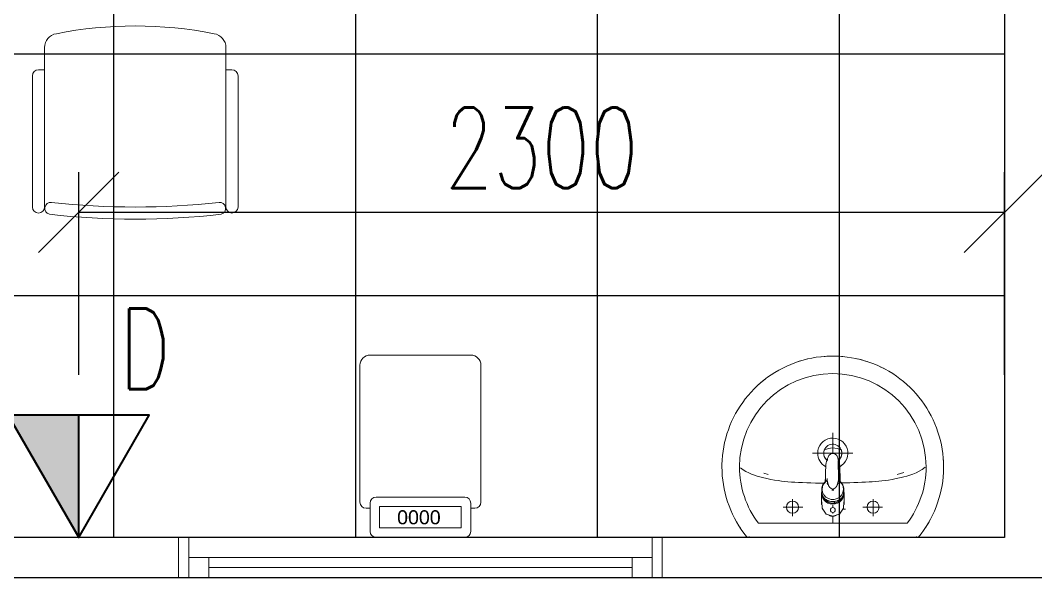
# Model space of a CAD drawing. Extents: x -560814 to 57327, y -29287 to 19916.
# Drawn here: x 16674 to 19193, y -910 to 473 of the extents above; entities that cross this region are included whole.
import ezdxf

# ---------------------------------------------------------------- set-up
doc = ezdxf.new("R2010")
doc.units = 0
doc.header["$LTSCALE"] = 0.25
doc.linetypes.add('DASHDOT', pattern=[25.4, 12.7, -6.35, 0, -6.35])
for name, color, linetype, lineweight in [('01-First Floor$0$Aluminum', 251, 'Continuous', 5), ('01-First Floor$0$LOADING', 253, 'Continuous', 5), ('01-First Floor$0$P-SANR-FIXT', 6, 'Continuous', 18), ('01-First Floor$0$P-SANR-FIXT-1', 6, 'Continuous', 13), ('01-First Floor$0$Walls', 251, 'Continuous', 5), ('E-LITE-CLNG-CNDT', 6, 'DASHDOT', 35), ('T-DATA-DEVC-TYPE', 2, 'Continuous', 25), ('T-DATA-DIM', 251, 'DASHDOT', 25), ('T-DATA-WALL @ 100', 33, 'Continuous', 35)]:
    doc.layers.add(name, color=color, linetype=linetype, lineweight=lineweight)
doc.layers.add('01-First Floor$0$FALSE CEILING', color=251, linetype='Continuous')
doc.layers.add('01-First Floor$0$TME-NON MEDICAL FURNITURE', color=242, linetype='Continuous')
doc.styles.add('01-First Floor$0$Standard', font='arial.ttf')
doc.styles.add('DC_SIMPLEX', font='SIMPLEX.shx', dxfattribs={"width": 0.7})
doc.dimstyles.new('DevCad-MM', dxfattribs={"dimscale": 0.01, "dimtxt": 2, "dimasz": 2, "dimexe": 1, "dimexo": 1, "dimgap": 0.6, "dimtad": 1, "dimdec": 0, "dimrnd": 10, "dimzin": 1, "dimdsep": 46, "dimtxsty": 'DC_SIMPLEX', "dimblk1": 'OBLIQUE', "dimblk2": 'OBLIQUE', "dimsah": 1, "dimcen": 3, "dimclrd": 256, "dimclre": 256, "dimclrt": 45, "dimadec": 0, "dimazin": 0, "dimtfac": 1, "dimtdec": 0, "dimtix": 1, "dimtmove": 2, "dimatfit": 2, "dimldrblk": 'OBLIQUE', "dimfxl": 1, "dimtolj": 1, "dimtzin": 0, "dimarcsym": 0})

# ---------------------------------------------------------------- blocks, each defined once
blk = doc.blocks.new('*U62')
blk.add_hatch(color=254).paths.add_polyline_path([(1.75, 3.031), (0, 3.031), (0, 0)])
blk.add_line((0, 0), (0, 3.031))
blk.add_lwpolyline([(1.75, 3.031), (0, 0), (-1.75, 3.031)], close=True)
at = {"layer": 'T-DATA-DEVC-TYPE', "style": 'DC_SIMPLEX', "width": 0.7, "flags": 8}
blk.add_attdef('DC_TYPE', (2.682, 5.634), '', height=2, rotation=360, dxfattribs=at)
blk = doc.blocks.new('01-First Floor$0$FP_138-161_A_00_GFL_-0_080_Einreichung_Grundrisse_100')
at = {"layer": '01-First Floor$0$P-SANR-FIXT'}
blk.add_line((-0.0044, -0.0019), (-0.0045, -0.0021), dxfattribs=at)
at = {"layer": '01-First Floor$0$P-SANR-FIXT', "flags": 128}
blk.add_lwpolyline([(-0.0057, -0.0037), (-0.0058, -0.0039), (-0.006, -0.004)], dxfattribs=at)
blk = doc.blocks.new('01-First Floor$0$FP_139-161_A_00_GFL_-0_080_Einreichung_Grundrisse_100')
at = {"layer": '01-First Floor$0$P-SANR-FIXT'}
blk.add_line((0.0045, -0.0022), (0.0044, -0.002), dxfattribs=at)
at = {"layer": '01-First Floor$0$P-SANR-FIXT', "flags": 128}
blk.add_lwpolyline([(0.006, -0.004), (0.0059, -0.0039), (0.0057, -0.0038)], dxfattribs=at)
blk = doc.blocks.new('01-First Floor$0$IS_Ceraplus_B8204_BIM_BG _1_ - B8204AA - CERAPLUS single lever basin mixer with pop-up waste-V137-161_A_00_GFL_-0_080_Einreichung_Grundrisse_100')
at = {"layer": '01-First Floor$0$P-SANR-FIXT-1'}
h = blk.add_hatch(dxfattribs=at)
h.set_pattern_fill('FP_26', color=256, style=0, pattern_type=2)
h.set_pattern_definition([(225, (0.009, 0), (0.010607, -0.010607), []), (315, (0.009, 0), (0.010607, 0.010607), [])])
h.paths.add_polyline_path([(0.0056, -0.002), (0.0058, -0.0024), (0.0058, -0.0021)])
h.paths.add_polyline_path([(0.007, -0.0039), (0.0088, -0.0045), (0.0084, -0.0043)])
at = {"layer": '01-First Floor$0$LOADING'}
for p, q in [((-0.028, 0), (-0.028, -0.0281)), ((0.028, -0.0281), (0.028, 0)), ((-0.0274, -0.0337), (-0.0271, -0.0392)), ((-0.0262, -0.0282), (-0.0263, -0.0287)), ((0.0263, -0.0287), (0.0262, -0.0282)), ((0.0262, -0.0293), (0.0263, -0.0287)), ((0.0271, -0.0392), (0.0274, -0.0337)), ((-0.0137, -0.0512), (-0.0129, -0.0517)), ((0.0124, -0.052), (0.0133, -0.0515)), ((0.014, -0.0647), (0.0133, -0.1077)), ((0.0185, -0.0618), (0.019, -0.0539)), ((0.019, -0.0539), (0.0188, -0.0561))]:
    blk.add_line(p, q, dxfattribs=at)
at = {"layer": '01-First Floor$0$LOADING', "flags": 128}
for points in [[(-0.0272, -0.0069), (-0.0266, 0.009), (-0.0165, 0.0236), (0, 0.0291)], [(0.0272, -0.0069), (0.0266, 0.009), (0.0165, 0.0236), (0, 0.0291)], [(-0.0176, -0.0568), (-0.0224, -0.0513), (-0.0254, -0.0448), (-0.0264, -0.0376), (-0.0253, -0.0305), (-0.0222, -0.024), (-0.0172, -0.0186), (-0.0109, -0.0147), (-0.0037, -0.0127), (0.0037, -0.0127), (0.0109, -0.0147), (0.0172, -0.0186), (0.0222, -0.024), (0.0253, -0.0305), (0.0264, -0.0376), (0.0254, -0.0448), (0.0224, -0.0513), (0.0176, -0.0568)], [(-0.0271, -0.0393), (-0.027, -0.0403), (-0.0269, -0.0414), (-0.0267, -0.0424), (-0.0265, -0.0434), (-0.0262, -0.0444), (-0.0259, -0.0454), (-0.0255, -0.0464), (-0.0252, -0.0474), (-0.0247, -0.0484), (-0.0243, -0.0493), (-0.0238, -0.0502), (-0.0232, -0.0511), (-0.0226, -0.052), (-0.022, -0.0529), (-0.0214, -0.0537), (-0.0207, -0.0545), (-0.0199, -0.0553), (-0.0192, -0.0561), (-0.0184, -0.0568), (-0.0176, -0.0575), (-0.0173, -0.0577)], [(0.0173, -0.0577), (0.0181, -0.057), (0.0189, -0.0563), (0.0197, -0.0556), (0.0204, -0.0548), (0.0211, -0.054), (0.0218, -0.0532), (0.0224, -0.0523), (0.023, -0.0514), (0.0236, -0.0505), (0.0241, -0.0496), (0.0246, -0.0487), (0.025, -0.0477), (0.0254, -0.0467), (0.0258, -0.0458), (0.0261, -0.0448), (0.0264, -0.0437), (0.0266, -0.0427), (0.0268, -0.0417), (0.027, -0.0407), (0.0271, -0.0396), (0.0271, -0.0393)], [(-0.019, -0.0539), (-0.0185, -0.0615), (-0.0185, -0.0618)], [(-0.0181, -0.0728), (-0.0177, -0.083), (-0.0172, -0.0938)], [(-0.0162, -0.0579), (-0.0156, -0.058), (-0.0151, -0.0581), (-0.0146, -0.0583), (-0.0142, -0.0586), (-0.0139, -0.0588), (-0.0138, -0.0591)], [(-0.0138, -0.0591), (-0.0139, -0.0612), (-0.014, -0.0633)], [(0.0138, -0.0591), (0.0139, -0.0588), (0.0142, -0.0586), (0.0146, -0.0583), (0.0151, -0.0581), (0.0156, -0.058), (0.0162, -0.0579)], [(0.014, -0.0633), (0.0139, -0.0612), (0.0138, -0.0591)], [(0.0171, -0.0578), (0.0174, -0.0575), (0.0176, -0.0568)], [(0.0172, -0.0938), (0.0177, -0.083), (0.0181, -0.0728)], [(0.0184, -0.0651), (0.0184, -0.0652), (0.0184, -0.0652), (0.0184, -0.0652), (0.0184, -0.0654), (0.0184, -0.0655)], [(-0.0129, -0.1142), (-0.0124, -0.1161), (-0.0118, -0.1179), (-0.0109, -0.1197), (-0.0098, -0.1214), (-0.0084, -0.123), (-0.0067, -0.1244), (-0.0047, -0.1255), (-0.0025, -0.1263), (0, -0.1266)], [(0, -0.1266), (0.0025, -0.1263), (0.0047, -0.1255), (0.0067, -0.1244), (0.0084, -0.123), (0.0098, -0.1214), (0.0109, -0.1197), (0.0118, -0.1179), (0.0124, -0.1161), (0.0129, -0.1142)]]:
    blk.add_lwpolyline(points, dxfattribs=at)
at = {"layer": '01-First Floor$0$LOADING'}
for centre, radius, start, end in [((0, 0.0135), 0.00603, 0, 180), ((0, 0.0135), 0.00603, 180, 0), ((-0.009, 0), 0.005, 300, 315), ((0.009, 0), 0.005, 225, 240)]:
    blk.add_arc(centre, radius, start, end, dxfattribs=at)
for centre, major_axis, start_param, end_param in [((0, -0.0281), (-0.028, 0), 4.712389, 6.47291), ((0, -0.0287), (0.0267, 0), 1.570796, 3.036556), ((0, -0.0287), (0.0263, 0), 2.625648, 2.791756), ((0, -0.0287), (-0.0263, 0), 4.712389, 5.759587), ((0, -0.0281), (0.028, 0), 6.093357, 7.853982), ((0, -0.0287), (0.0267, 0), 0.105099, 1.570796), ((0, -0.0287), (0.0262, 0), 0.523599, 1.570796), ((0, -0.0287), (0.0262, 0), 0.349919, 0.515945), ((0, -0.0321), (0.0275, 0), 3.141823, 3.202701), ((0, -0.0321), (0.0275, 0), 3.239313, 3.439417), ((0, -0.0281), (0.028, 0), 3.371221, 3.483334), ((0, -0.0287), (0.0263, 0), 4.169225, 4.2325), ((0, -0.0287), (0.0267, 0), 6.059374, 6.108652), ((0, -0.0321), (0.0275, 0), 5.985527, 6.185455), ((0, -0.0281), (0.028, 0), 5.94107, 6.05344), ((0, -0.0321), (0.0275, 0), 6.222066, 6.282955), ((0, -0.0312), (0.0248, 0), 4.111947, 4.191073), ((0, -0.0281), (0.028, 0), 4.202431, 4.259552), ((0, -0.0281), (0.028, 0), 5.172057, 5.222265)]:
    blk.add_ellipse(centre, major_axis=major_axis, ratio=0.961262, start_param=start_param, end_param=end_param, dxfattribs=at)
for points, knots in [([(-0.0215, -0.0162), (-0.0216, -0.0163), (-0.0219, -0.0167), (-0.0227, -0.0177), (-0.0238, -0.0192), (-0.0249, -0.0211), (-0.0258, -0.0231), (-0.0266, -0.0253), (-0.0273, -0.0282), (-0.0275, -0.0305), (-0.0275, -0.0321)], [0.7859035, 0.7859035, 0.7859035, 0.7859035, 0.7916667, 0.8055556, 0.8333333, 0.8611111, 0.8888889, 0.9166667, 0.9444444, 1, 1, 1, 1]), ([(0.021, -0.0157), (0.0208, -0.0154), (0.0203, -0.0149), (0.0192, -0.0139), (0.0177, -0.0127), (0.0161, -0.0117), (0.0148, -0.0109), (0.0138, -0.0104), (0.0127, -0.0099), (0.0113, -0.0093), (0.0087, -0.0084), (0.0048, -0.0075), (0, -0.0071), (-0.0048, -0.0075), (-0.0087, -0.0084), (-0.0113, -0.0093), (-0.0127, -0.0099), (-0.0138, -0.0104), (-0.0148, -0.0109), (-0.0161, -0.0117), (-0.0177, -0.0127), (-0.0191, -0.0139), (-0.0202, -0.0149), (-0.0208, -0.0154), (-0.021, -0.0157)], [0.2222222, 0.2222222, 0.2222222, 0.2222222, 0.2361111, 0.25, 0.2777778, 0.3055556, 0.3194444, 0.3333333, 0.3472222, 0.3611111, 0.3888889, 0.4444444, 0.5, 0.5555556, 0.6111111, 0.6388889, 0.6527778, 0.6666667, 0.6805556, 0.6944444, 0.7222222, 0.75, 0.7638889, 0.7777778, 0.7777778, 0.7777778, 0.7777778]), ([(0.0275, -0.0321), (0.0275, -0.0305), (0.0273, -0.0282), (0.0266, -0.0253), (0.0258, -0.0231), (0.0249, -0.0211), (0.0238, -0.0192), (0.0227, -0.0177), (0.0219, -0.0167), (0.0216, -0.0163), (0.0215, -0.0162)], [0, 0, 0, 0, 0.0555556, 0.0833333, 0.1111111, 0.1388889, 0.1666667, 0.1944444, 0.2083333, 0.2142181, 0.2142181, 0.2142181, 0.2142181]), ([(0, -0.0378), (-0.0005, -0.038), (-0.0012, -0.0384), (-0.0021, -0.0389), (-0.0028, -0.0393), (-0.0035, -0.0397), (-0.0042, -0.04), (-0.0049, -0.0405), (-0.0055, -0.0409), (-0.0061, -0.0414), (-0.0067, -0.0419), (-0.0072, -0.0424), (-0.0078, -0.0429), (-0.0083, -0.0435), (-0.0088, -0.0441), (-0.0092, -0.0446), (-0.0096, -0.0452), (-0.01, -0.0459), (-0.0103, -0.0466), (-0.0105, -0.0472), (-0.0107, -0.0477), (-0.0108, -0.0481), (-0.0109, -0.0484), (-0.0111, -0.0489), (-0.0114, -0.0497), (-0.0118, -0.0509), (-0.0122, -0.0521), (-0.0124, -0.053), (-0.0126, -0.0537), (-0.0128, -0.0544), (-0.0129, -0.0552), (-0.0131, -0.0559), (-0.0132, -0.0566), (-0.0134, -0.0572), (-0.0136, -0.0581), (-0.0137, -0.0587), (-0.0138, -0.0591)], [0, 0, 0, 0, 0.055556, 0.083333, 0.111111, 0.138889, 0.166667, 0.194444, 0.222222, 0.25, 0.277778, 0.305556, 0.333333, 0.361111, 0.388889, 0.416667, 0.444444, 0.472222, 0.5, 0.527778, 0.541667, 0.555556, 0.569444, 0.583333, 0.611111, 0.666667, 0.722222, 0.75, 0.777778, 0.805556, 0.833333, 0.861111, 0.888889, 0.916667, 0.944444, 1, 1, 1, 1]), ([(0, -0.0357), (-0.0006, -0.0357), (-0.0013, -0.0357), (-0.002, -0.0357), (-0.0022, -0.0357)], [0, 0, 0, 0, 0.1, 0.1298359, 0.1298359, 0.1298359, 0.1298359]), ([(0.0022, -0.0357), (0.002, -0.0357), (0.0013, -0.0357), (0.0006, -0.0357), (0, -0.0357)], [0.8701578, 0.8701578, 0.8701578, 0.8701578, 0.9, 1, 1, 1, 1]), ([(0.0138, -0.0591), (0.0137, -0.0587), (0.0136, -0.0581), (0.0134, -0.0572), (0.0132, -0.0566), (0.0131, -0.0559), (0.0129, -0.0552), (0.0128, -0.0544), (0.0126, -0.0537), (0.0124, -0.053), (0.0122, -0.0521), (0.0118, -0.0509), (0.0114, -0.0497), (0.0111, -0.0489), (0.0109, -0.0484), (0.0108, -0.0481), (0.0107, -0.0477), (0.0105, -0.0472), (0.0103, -0.0466), (0.01, -0.0459), (0.0096, -0.0452), (0.0092, -0.0446), (0.0088, -0.0441), (0.0083, -0.0435), (0.0078, -0.0429), (0.0072, -0.0424), (0.0067, -0.0419), (0.0061, -0.0414), (0.0055, -0.0409), (0.0049, -0.0405), (0.0042, -0.04), (0.0035, -0.0397), (0.0028, -0.0393), (0.0021, -0.0389), (0.0012, -0.0384), (0.0005, -0.038), (0, -0.0378)], [0, 0, 0, 0, 0.055556, 0.083333, 0.111111, 0.138889, 0.166667, 0.194444, 0.222222, 0.25, 0.277778, 0.333333, 0.388889, 0.416667, 0.430556, 0.444444, 0.458333, 0.472222, 0.5, 0.527778, 0.555556, 0.583333, 0.611111, 0.638889, 0.666667, 0.694444, 0.722222, 0.75, 0.777778, 0.805556, 0.833333, 0.861111, 0.888889, 0.916667, 0.944444, 1, 1, 1, 1]), ([(-0.0188, -0.0538), (-0.0188, -0.0547), (-0.0186, -0.0582), (-0.0185, -0.0619), (-0.0184, -0.0646)], [0.6724021, 0.6724021, 0.6724021, 0.6724021, 0.75, 1, 1, 1, 1]), ([(-0.0162, -0.0579), (-0.0162, -0.0578), (-0.0163, -0.0578), (-0.0165, -0.0577), (-0.0166, -0.0575), (-0.0167, -0.0574), (-0.0169, -0.0573), (-0.017, -0.0572), (-0.0172, -0.0571), (-0.0173, -0.057), (-0.0175, -0.0569), (-0.0176, -0.0568)], [0, 0, 0, 0, 0.1, 0.2, 0.3, 0.4, 0.5, 0.6, 0.7, 0.8, 1, 1, 1, 1]), ([(-0.0148, -0.0587), (-0.015, -0.0586), (-0.0159, -0.0583), (-0.0167, -0.058), (-0.0172, -0.0578)], [0.8, 0.8, 0.8, 0.8, 0.85, 1, 1, 1, 1]), ([(0.0141, -0.0613), (0.0141, -0.0611), (0.0143, -0.0608), (0.0145, -0.0604), (0.0148, -0.06), (0.0151, -0.0596), (0.0153, -0.0594), (0.0155, -0.0592), (0.0156, -0.059), (0.0158, -0.0588), (0.016, -0.0587), (0.0163, -0.0585), (0.0165, -0.0583), (0.0166, -0.0582)], [0.3333333, 0.3333333, 0.3333333, 0.3333333, 0.4166667, 0.5, 0.5833333, 0.6666667, 0.7083333, 0.75, 0.7916667, 0.8333333, 0.875, 0.9166667, 1, 1, 1, 1]), ([(0.0176, -0.0568), (0.0175, -0.0569), (0.0173, -0.057), (0.0172, -0.0571), (0.017, -0.0572), (0.0169, -0.0573), (0.0167, -0.0574), (0.0166, -0.0575), (0.0165, -0.0577), (0.0163, -0.0578), (0.0162, -0.0578), (0.0162, -0.0579)], [0, 0, 0, 0, 0.2, 0.3, 0.4, 0.5, 0.6, 0.7, 0.8, 0.9, 1, 1, 1, 1]), ([(0.0184, -0.0646), (0.0185, -0.0619), (0.0186, -0.0582), (0.0188, -0.0547), (0.0188, -0.0538)], [0, 0, 0, 0, 0.25, 0.3275586, 0.3275586, 0.3275586, 0.3275586]), ([(-0.0131, -0.1116), (-0.0132, -0.1115), (-0.0135, -0.1109), (-0.0141, -0.1099), (-0.0147, -0.1086), (-0.0153, -0.1072), (-0.0159, -0.1053), (-0.0167, -0.1021), (-0.0171, -0.0992), (-0.0171, -0.0973)], [0.4856715, 0.4856715, 0.4856715, 0.4856715, 0.5, 0.55, 0.6, 0.65, 0.7, 0.8, 1, 1, 1, 1]), ([(0.0131, -0.1116), (0.0133, -0.1113), (0.0137, -0.1106), (0.0142, -0.1096), (0.0147, -0.1084), (0.0153, -0.1072), (0.0159, -0.1053), (0.0167, -0.1021), (0.0171, -0.0992), (0.0171, -0.0973)], [-0.5143371, -0.5143371, -0.5143371, -0.5143371, -0.475, -0.4375, -0.4, -0.35, -0.3, -0.2, 0, 0, 0, 0]), ([(-0.0132, -0.1091), (-0.0132, -0.1096), (-0.0132, -0.1103), (-0.0132, -0.1111), (-0.0132, -0.1115), (-0.0132, -0.1118), (-0.0131, -0.1122), (-0.0131, -0.1125), (-0.0131, -0.1128), (-0.0131, -0.1131), (-0.013, -0.1134), (-0.013, -0.1138), (-0.0129, -0.1141), (-0.0129, -0.1142)], [0.2, 0.2, 0.2, 0.2, 0.4, 0.5, 0.55, 0.6, 0.65, 0.7, 0.75, 0.8, 0.85, 0.9, 1, 1, 1, 1]), ([(0.0129, -0.1142), (0.0129, -0.1141), (0.013, -0.1138), (0.013, -0.1134), (0.0131, -0.1131), (0.0131, -0.1128), (0.0131, -0.1125), (0.0131, -0.1122), (0.0132, -0.1118), (0.0132, -0.1115), (0.0132, -0.1111), (0.0132, -0.1103), (0.0132, -0.1096), (0.0132, -0.1091)], [0, 0, 0, 0, 0.1, 0.15, 0.2, 0.25, 0.3, 0.35, 0.4, 0.45, 0.5, 0.6, 0.8, 0.8, 0.8, 0.8])]:
    blk.add_open_spline(points, degree=3, knots=knots, dxfattribs=at)
for points in [[(-0.0184, -0.0646), (-0.0183, -0.0659), (-0.0182, -0.0684), (-0.0181, -0.0709), (-0.0181, -0.0721)], [(-0.0172, -0.0578), (-0.0171, -0.0578), (-0.0169, -0.058), (-0.0167, -0.0581), (-0.0166, -0.0582)], [(-0.0162, -0.0579), (-0.0162, -0.0579), (-0.0164, -0.0581), (-0.0165, -0.0582), (-0.0166, -0.0583), (-0.0166, -0.0582), (-0.0166, -0.0582)], [(-0.0166, -0.0582), (-0.0163, -0.0585), (-0.0156, -0.059), (-0.0148, -0.0599), (-0.0142, -0.0609), (-0.0139, -0.0617), (-0.0138, -0.0621)], [(-0.014, -0.0633), (-0.014, -0.0633), (-0.014, -0.0633), (-0.014, -0.0633)], [(-0.014, -0.0646), (-0.014, -0.0644), (-0.014, -0.064), (-0.014, -0.0635), (-0.014, -0.0633)], [(0.014, -0.0633), (0.014, -0.0633), (0.014, -0.0633), (0.014, -0.0633)], [(0.014, -0.0633), (0.014, -0.0635), (0.014, -0.064), (0.014, -0.0644), (0.014, -0.0647)], [(0.0172, -0.0578), (0.0168, -0.0579), (0.0158, -0.0583), (0.0147, -0.0587), (0.0141, -0.059)], [(0.0166, -0.0582), (0.0166, -0.0582), (0.0166, -0.0583), (0.0165, -0.0582), (0.0164, -0.0581), (0.0162, -0.0579), (0.0162, -0.0579)], [(0.0166, -0.0582), (0.0167, -0.0582), (0.0168, -0.0581), (0.0169, -0.058), (0.0169, -0.058)], [(0.0169, -0.058), (0.017, -0.0579), (0.0171, -0.0579), (0.0171, -0.0578)], [(0.0181, -0.0721), (0.0181, -0.0709), (0.0182, -0.0684), (0.0183, -0.0659), (0.0184, -0.0646)], [(-0.0172, -0.0938), (-0.0172, -0.0944), (-0.0172, -0.0956), (-0.0171, -0.0967), (-0.0171, -0.0973)], [(0.0171, -0.0973), (0.0171, -0.0967), (0.0172, -0.0956), (0.0172, -0.0944), (0.0172, -0.0938)]]:
    blk.add_open_spline(points, degree=3, dxfattribs=at)
for name in ['01-First Floor$0$FP_138-161_A_00_GFL_-0_080_Einreichung_Grundrisse_100', '01-First Floor$0$FP_139-161_A_00_GFL_-0_080_Einreichung_Grundrisse_100']:
    blk.add_blockref(name, (0, 0), dxfattribs=at)
blk = doc.blocks.new('01-First Floor$0$_100_WB_KER_REN_55x45x18 - _100_WB_KER_REN_55x45x18-V63-161_A_00_GFL_-0_080_Einreichung_Grundrisse_100')
at = {"layer": '01-First Floor$0$LOADING'}
for p, q in [((-0.2075, 0.225), (-0.2075, 0.2227)), ((0.2074, 0.225), (-0.2074, 0.225)), ((0.2075, 0.2227), (0.2075, 0.225)), ((-0.1855, 0.1899), (0.1855, 0.1899)), ((0, 0.1899), (0, 0.1724)), ((-0.1, 0.172), (-0.1, 0.1303)), ((-0.0259, 0.155), (-0.0315, 0.155)), ((0, 0.1656), (0, 0.1628)), ((0.026, 0.155), (0.0248, 0.155)), ((0.1, 0.172), (0.1, 0.1303)), ((-0.0744, 0.15), (-0.1234, 0.15)), ((0, 0.1509), (0, 0.1454)), ((0, 0.1422), (0, 0.1399)), ((0.0744, 0.15), (0.1234, 0.15)), ((-0.1763, 0.0637), (-0.1598, 0.0692)), ((0.1605, 0.0691), (0.1707, 0.0656)), ((-0.05, 0.0161), (0.05, 0.0161)), ((0, 0.0168), (0, -0.0348))]:
    blk.add_line(p, q, dxfattribs=at)
at = {"layer": '01-First Floor$0$LOADING', "flags": 128}
for points in [[(-0.2121, 0.225), (-0.219, 0.2164), (-0.2254, 0.2075), (-0.2316, 0.1983), (-0.2373, 0.189), (-0.2427, 0.1794), (-0.2476, 0.1696), (-0.2522, 0.1596), (-0.2564, 0.1494), (-0.2602, 0.1391), (-0.2635, 0.1286), (-0.2665, 0.118), (-0.269, 0.1073), (-0.271, 0.0965), (-0.2727, 0.0856), (-0.2739, 0.0747), (-0.2747, 0.0637), (-0.275, 0.0527), (-0.275, 0.05)], [(0.275, 0.05), (0.2748, 0.061), (0.2741, 0.072), (0.273, 0.0829), (0.2715, 0.0938), (0.2695, 0.1046), (0.2671, 0.1154), (0.2643, 0.126), (0.261, 0.1365), (0.2574, 0.1469), (0.2533, 0.1571), (0.2488, 0.1671), (0.2439, 0.177), (0.2387, 0.1866), (0.233, 0.1961), (0.227, 0.2053), (0.2206, 0.2142), (0.2138, 0.2229), (0.2121, 0.225)], [(-0.275, 0.05), (-0.2748, 0.039), (-0.2741, 0.028), (-0.273, 0.0171), (-0.2715, 0.0062), (-0.2695, -0.0046), (-0.2671, -0.0154), (-0.2643, -0.026), (-0.261, -0.0365), (-0.2574, -0.0469), (-0.2533, -0.0571), (-0.2488, -0.0671), (-0.2439, -0.077), (-0.2387, -0.0866), (-0.233, -0.0961), (-0.227, -0.1053), (-0.2206, -0.1142), (-0.2138, -0.1229), (-0.2067, -0.1313), (-0.1993, -0.1395), (-0.1916, -0.1473), (-0.1836, -0.1548), (-0.1752, -0.162), (-0.1666, -0.1688), (-0.1577, -0.1753), (-0.1486, -0.1814), (-0.1392, -0.1872), (-0.1296, -0.1925), (-0.1198, -0.1975), (-0.1098, -0.2021), (-0.0996, -0.2063), (-0.0893, -0.2101), (-0.0788, -0.2135), (-0.0682, -0.2164), (-0.0575, -0.2189), (-0.0467, -0.221), (-0.0359, -0.2227), (-0.0249, -0.2239), (-0.014, -0.2246), (-0.003, -0.225), (0.008, -0.2249), (0.019, -0.2243), (0.03, -0.2234), (0.0409, -0.2219), (0.0517, -0.2201), (0.0625, -0.2178), (0.0731, -0.2151), (0.0837, -0.212), (0.0941, -0.2084), (0.1043, -0.2044), (0.1144, -0.2001), (0.1243, -0.1953), (0.1341, -0.1901), (0.1436, -0.1846), (0.1528, -0.1786), (0.1618, -0.1723), (0.1706, -0.1657), (0.1791, -0.1587), (0.1873, -0.1514), (0.1952, -0.1437), (0.2028, -0.1358), (0.21, -0.1275), (0.217, -0.119), (0.2236, -0.1101), (0.2298, -0.1011), (0.2356, -0.0918), (0.2411, -0.0822), (0.2462, -0.0725), (0.2509, -0.0625), (0.2552, -0.0524), (0.2591, -0.0421), (0.2626, -0.0317), (0.2656, -0.0211), (0.2683, -0.0104), (0.2705, 0.0003), (0.2722, 0.0112), (0.2736, 0.0221), (0.2745, 0.0331), (0.2749, 0.0441), (0.275, 0.05)]]:
    blk.add_lwpolyline(points, dxfattribs=at)
at = {"layer": '01-First Floor$0$LOADING'}
for centre in [(-0.1, 0.15), (0.1, 0.15)]:
    blk.add_circle(centre, 0.015, dxfattribs=at)
for centre, radius, start, end in [((0, 0.05), 0.275, 145.9324, 150.3591), ((0, 0.05), 0.275, 140.4788, 141.2381), ((0, 0.05), 0.275, 38.7619, 39.5212), ((0, 0.05), 0.275, 29.6409, 34.0676), ((0, 0.05), 0.2315, 142.8209, 180), ((0, 0.05), 0.2315, 0, 37.1791), ((0, 0.155), 0.0175, 54.0899, 125.9101), ((0, 0.155), 0.0175, 68.869, 83.8798), ((0, 0.155), 0.0175, 251.9463, 258.2346), ((0, 0.05), 0.275, 180, 183.6225), ((0, 0.05), 0.2315, 180, 0), ((0, 0.0161), 0.0375, 117.1305, 0), ((0, 0.0161), 0.0225, 129.5025, 0), ((0, 0.0161), 0.0225, 138.0808, 143.3939), ((0, 0.0161), 0.0225, 0, 51.4286), ((0, 0.0161), 0.0225, 36.616, 41.9265), ((0, 0.0161), 0.0375, 0, 61.4146), ((0, 0.0161), 0.0225, 180, 193.3417), ((0, 0.0161), 0.0225, 197.0466, 201.508), ((0, 0.0161), 0.0225, 156.725, 162.0134), ((0, 0.05), 0.047, 243.4433, 296.5567), ((0, 0.0161), 0.0225, 17.9887, 23.276), ((0, 0.0161), 0.0225, 338.492, 342.9534), ((0, 0.0161), 0.0225, 346.6583, 0), ((0, 0.05), 0.275, 307.6689, 312), ((0, 0.05), 0.275, 240, 245.6589), ((0, 0.05), 0.275, 252, 257.5535), ((0, 0.05), 0.275, 264, 276), ((0, 0.05), 0.275, 282.9241, 288)]:
    blk.add_arc(centre, radius, start, end, dxfattribs=at)
for points, knots in [([(-0.2074, 0.225), (-0.2078, 0.225), (-0.2086, 0.225), (-0.2095, 0.225), (-0.2102, 0.225), (-0.2106, 0.225), (-0.2109, 0.225), (-0.2111, 0.225), (-0.2114, 0.225), (-0.2116, 0.225), (-0.2118, 0.225), (-0.2119, 0.225), (-0.2119, 0.225)], [-1, -1, -1, -1, -0.8333333, -0.6666667, -0.5833333, -0.5, -0.4583333, -0.4166667, -0.3333333, -0.2916667, -0.25, -0.1666667, -0.1666667, -0.1666667, -0.1666667]), ([(0.2119, 0.225), (0.2119, 0.225), (0.2118, 0.225), (0.2116, 0.225), (0.2114, 0.225), (0.2111, 0.225), (0.2109, 0.225), (0.2106, 0.225), (0.2102, 0.225), (0.2095, 0.225), (0.2086, 0.225), (0.2078, 0.225), (0.2074, 0.225)], [-0.8333333, -0.8333333, -0.8333333, -0.8333333, -0.75, -0.7083333, -0.6666667, -0.5833333, -0.5416667, -0.5, -0.4166667, -0.3333333, -0.1666667, 0, 0, 0, 0]), ([(-0.0037, 0.1721), (-0.0046, 0.1719), (-0.0064, 0.1714), (-0.0081, 0.1705), (-0.009, 0.17)], [0.5653198, 0.5653198, 0.5653198, 0.5653198, 0.6111111, 0.6666667, 0.6666667, 0.6666667, 0.6666667]), ([(0.009, 0.17), (0.0086, 0.1703), (0.0077, 0.1708), (0.0059, 0.1715), (0.0046, 0.1719), (0.0037, 0.1721)], [0.3333333, 0.3333333, 0.3333333, 0.3333333, 0.3611111, 0.3888889, 0.4346482, 0.4346482, 0.4346482, 0.4346482]), ([(-0.2294, 0.0509), (-0.2103, 0.066), (-0.1431, 0.0839), (-0.1084, 0.0863), (-0.0496, 0.0893), (-0.0206, 0.0899)], [0.0392191, 0.0392191, 0.0392191, 0.0392191, 0.1715289, 0.4228457, 0.6475389, 0.6475389, 0.6475389, 0.6475389]), ([(0.0209, 0.0903), (0.0512, 0.0901), (0.1113, 0.0879), (0.1514, 0.0828), (0.2115, 0.0665), (0.2292, 0.052)], [0.7533082, 0.7533082, 0.7533082, 0.7533082, 0.9865548, 1.235629, 1.3638988, 1.3638988, 1.3638988, 1.3638988]), ([(-0.0141, 0.0337), (-0.0162, 0.0319), (-0.0207, 0.0267), (-0.0225, 0.02), (-0.0225, 0.0161)], [0.7144203, 0.7144203, 0.7144203, 0.7144203, 0.8333333, 1, 1, 1, 1]), ([(0.0225, 0.0161), (0.0225, 0.0187), (0.0216, 0.0239), (0.0182, 0.0298), (0.0152, 0.0327), (0.0141, 0.0337)], [0, 0, 0, 0, 0.1111111, 0.2222222, 0.285568, 0.285568, 0.285568, 0.285568])]:
    blk.add_open_spline(points, degree=3, knots=knots, dxfattribs=at)
for points in [[(-0.2075, 0.2227), (-0.2075, 0.2231), (-0.2075, 0.2235), (-0.2075, 0.2239)], [(0.2075, 0.2239), (0.2075, 0.2235), (0.2075, 0.2231), (0.2075, 0.2227)], [(-0.1852, 0.1899), (-0.1853, 0.1899), (-0.1854, 0.1899), (-0.1855, 0.1899)], [(0.1855, 0.1899), (0.1854, 0.1899), (0.1853, 0.1899), (0.1852, 0.1899)], [(-0.0009, 0.1725), (-0.0013, 0.1725), (-0.0018, 0.1724), (-0.0022, 0.1724)], [(0.0022, 0.1724), (0.0018, 0.1724), (0.0013, 0.1725), (0.0009, 0.1725)], [(-0.0225, 0.0161), (-0.0225, 0.0147), (-0.0222, 0.012), (-0.0215, 0.0093), (-0.021, 0.008)], [(0.021, 0.008), (0.0215, 0.0093), (0.0222, 0.012), (0.0225, 0.0147), (0.0225, 0.0161)]]:
    blk.add_open_spline(points, degree=3, dxfattribs=at)
at = {"layer": '01-First Floor$0$LOADING', "xscale": -1, "rotation": 5.088887490341627e-12}
blk.add_blockref('01-First Floor$0$IS_Ceraplus_B8204_BIM_BG _1_ - B8204AA - CERAPLUS single lever basin mixer with pop-up waste-V137-161_A_00_GFL_-0_080_Einreichung_Grundrisse_100', (0, 0.1434), dxfattribs=at)
blk = doc.blocks.new('01-First Floor$0$GF21016-P')
at = {"layer": '01-First Floor$0$LOADING', "extrusion": (-1.24384e-09, -1.20261e-09, -1)}
for p, q in [((0.0128, 0.0179), (0.0128, 0.4136)), ((0.4628, 0.0179), (0.4628, 0.4136)), ((-0.0022, 0.3585), (0.0128, 0.3585)), ((0.4778, 0.3585), (0.4628, 0.3585)), ((-0.0172, 0.0179), (-0.0172, 0.3435)), ((0.4928, 0.0179), (0.4928, 0.3435)), ((0.4778, 0.0029), (0.4778, 0.0029))]:
    blk.add_line(p, q, dxfattribs=at)
for centre, radius, start, end in [((-0.2378, -0.5362), 1.0036, 78.7568, 101.2432), ((-0.0478, 0.4136), 0.035, 0, 80.6557), ((-0.4278, 0.4136), 0.035, 99.3443, 180), ((0.0022, 0.3435), 0.015, 0, 90), ((-0.4778, 0.3435), 0.015, 90, 180), ((-0.0284, 0.0145), 0.015, 284.3864, 95.5209), ((-0.2378, 1.8928), 1.8749, 263.6341, 276.3659), ((-0.4471, 0.0145), 0.015, 84.4791, 255.6136), ((0.0022, 0.0179), 0.015, 270, 0), ((0.0022, 0.0179), 0.015, 180, 270), ((-0.2378, 1.8734), 1.8855, 263.5119, 276.4881), ((-0.4778, 0.0179), 0.015, 270, 0), ((-0.4778, 0.0179), 0.015, 180, 270)]:
    blk.add_arc(centre, radius, start, end, dxfattribs=at)
blk = doc.blocks.new('01-First Floor$0$HF13461A-P')
at = {"layer": '01-First Floor$0$LOADING'}
for p, q in [((0.0229, 0.4353), (0.0229, 0.3653)), ((0.2579, 0.4503), (0.0379, 0.4503)), ((0.2729, 0.4353), (0.2729, 0.3653)), ((0.2493, 0.4266), (0.0466, 0.4266)), ((0.0466, 0.4266), (0.0466, 0.3739)), ((0.2493, 0.4266), (0.2493, 0.3739)), ((-0.0021, 0.3628), (-0.0021, 0.0228)), ((0.0229, 0.3778), (0.0129, 0.3778)), ((0.2493, 0.3739), (0.0466, 0.3739)), ((0.2829, 0.3778), (0.2729, 0.3778)), ((0.2979, 0.0228), (0.2979, 0.3628)), ((0.2579, 0.3503), (0.0379, 0.3503)), ((0.0229, -0.0022), (0.2729, -0.0022))]:
    blk.add_line(p, q, dxfattribs=at)
for centre, radius, start, end in [((0.0379, 0.4353), 0.015, 90, 180), ((0.2579, 0.4353), 0.015, 0, 90), ((0.0129, 0.3628), 0.015, 90, 180), ((0.0379, 0.3653), 0.015, 180, 270), ((0.2579, 0.3653), 0.015, 270, 0), ((0.2829, 0.3628), 0.015, 0, 90), ((0.0229, 0.0228), 0.025, 180, 270), ((0.2729, 0.0228), 0.025, 270, 0)]:
    blk.add_arc(centre, radius, start, end, dxfattribs=at)
at = {"layer": '01-First Floor$0$LOADING', "style": '01-First Floor$0$Standard'}
blk.add_text('0000', height=0.03477, dxfattribs=at).set_placement((0.0901, 0.3829))
blk = doc.blocks.new('01-First Floor$0$A$C37be4daf')
at = {"layer": '01-First Floor$0$Aluminum'}
for p, q in [((1416, 598.2), (216, 598.2)), ((241, 498.2), (241, 598.2)), ((291, 548.2), (291, 598.2)), ((1341, 548.2), (1341, 598.2)), ((1391, 498.2), (1391, 598.2)), ((291, 573.2), (1341, 573.2)), ((1391, 548.2), (241, 548.2)), ((1416, 498.2), (216, 498.2))]:
    blk.add_line(p, q, dxfattribs=at)
at = {"layer": '01-First Floor$0$Walls'}
for p, q in [((216, 498.2), (216, 598.2)), ((1416, 498.2), (1416, 598.2))]:
    blk.add_line(p, q, dxfattribs=at)
blk = doc.blocks.new('01-First Floor')
at = {"layer": '01-First Floor$0$FALSE CEILING', "linetype": 'Continuous'}
for p, q in [((16906, -810), (16906, 3190)), ((17506, -810), (17506, 3190)), ((18106, -810), (18106, 3190)), ((18706, -810), (18706, 3190)), ((15106, 390), (19115.6, 390)), ((15617.4, -210), (19115.6, -210))]:
    blk.add_line(p, q, dxfattribs=at)
at = {"layer": '01-First Floor$0$FALSE CEILING'}
for points in [[(16217.4, -810), (15106, 301.4), (15106, 3190), (19115.6, 3190), (19115.6, -810), (16217.4, -810)], [(48976, -910), (8296.4, -910), (8296.4, -2710), (48976, -2710), (48976, -910)]]:
    blk.add_lwpolyline(points, dxfattribs=at)
at = {"layer": '01-First Floor$0$Walls'}
for p, q in [((19115.6, -810), (19115.6, 3190)), ((19115.6, -810), (16217.4, -810)), ((23315.6, -910), (16176, -910))]:
    blk.add_line(p, q, dxfattribs=at)
at = {"rotation": 180}
blk.add_blockref('01-First Floor$0$A$C37be4daf', (18482.5, -311.8), dxfattribs=at)
at = {"layer": '01-First Floor$0$LOADING', "lineweight": 0, "xscale": -1000, "yscale": 1000, "zscale": 1000, "rotation": 180}
blk.add_blockref('01-First Floor$0$HF13461A-P', (17518.6, -359.7, -0.1), dxfattribs=at)
at = {"layer": '01-First Floor$0$LOADING', "xscale": 1000, "yscale": 1000, "zscale": 1000, "rotation": 180}
blk.add_blockref('01-First Floor$0$_100_WB_KER_REN_55x45x18 - _100_WB_KER_REN_55x45x18-V63-161_A_00_GFL_-0_080_Einreichung_Grundrisse_100', (18689.6, -585, -0.1), dxfattribs=at)
at = {"layer": '01-First Floor$0$TME-NON MEDICAL FURNITURE', "color": 1, "extrusion": (-4.75185e-05, -1.86519e-05, 1), "xscale": -1000.000000000003, "yscale": 1000.000000000003, "zscale": -1000.000000000003, "rotation": 2.504676146486417e-05}
blk.add_blockref('01-First Floor$0$GF21016-P', (17196.7, -8, -1), dxfattribs=at)
blk = doc.blocks.new('_OBLIQUE')
at = {"color": 0, "linetype": 'ByBlock'}
blk.add_line((-0.5, -0.5), (0.5, 0.5), dxfattribs=at)
blk = doc.blocks.new('*D142')
at = {"layer": 'Defpoints', "color": 0, "linetype": 'Continuous', "transparency": 16777216}
for p in [(19115.6, -3.2), (16818.6, -506.9), (19115.6, -506.9)]:
    blk.add_point(p, dxfattribs=at)
at = {"layer": 'T-DATA-DIM', "linetype": 'Continuous', "lineweight": -2, "transparency": 16777216}
for p, q in [((16818.6, -406.9), (16818.6, 96.8)), ((19115.6, -406.9), (19115.6, 96.8)), ((16818.6, -3.2), (19115.6, -3.2))]:
    blk.add_line(p, q, dxfattribs=at)
at = {"layer": 'T-DATA-DIM', "linetype": 'Continuous', "lineweight": -2, "transparency": 16777216, "xscale": 200, "yscale": 200, "zscale": 200, "rotation": 180}
blk.add_blockref('_OBLIQUE', (16818.6, -3.2), dxfattribs=at)
at = {"layer": 'T-DATA-DIM', "linetype": 'Continuous', "lineweight": -2, "transparency": 16777216, "xscale": 200, "yscale": 200, "zscale": 200}
blk.add_blockref('_OBLIQUE', (19115.6, -3.2), dxfattribs=at)
at = {"layer": 'T-DATA-DIM', "color": 45, "linetype": 'Continuous', "transparency": 16777216, "insert": (17967.1, 156.8), "char_height": 200, "attachment_point": 5, "style": 'DC_SIMPLEX'}
blk.add_mtext('\\A1;2300', dxfattribs=at)

msp = doc.modelspace()

# ---------------------------------------------------------------- block references
at = {"layer": 'E-LITE-CLNG-CNDT'}
msp.add_blockref('01-First Floor', (0, 0), dxfattribs=at)
at = {"layer": 'T-DATA-WALL @ 100'}
ref = msp.add_blockref('*U62', (16818.7, -810), dxfattribs=dict(at, xscale=-100, yscale=100, zscale=100))
ref.add_attrib('DC_TYPE', 'D', (16919.9, -442.2, 0), dxfattribs={"layer": 'T-DATA-DEVC-TYPE', "height": 200, "style": 'DC_SIMPLEX', "width": 0.7, "flags": 8})

# ---------------------------------------------------------------- dimensions: what is measured, and where the dimension line sits
at = {"layer": 'T-DATA-DIM', "linetype": 'Continuous'}
dim = msp.add_linear_dim(base=(19115.6, -3.2), p1=(16818.6, -506.9), p2=(19115.6, -506.9), dimstyle='DevCad-MM', dxfattribs=at)
dim.commit()
dim.dimension.update_dxf_attribs({"geometry": '*D142', "text_midpoint": (17967.1, 156.8)})

doc.saveas('drawing.dxf')
